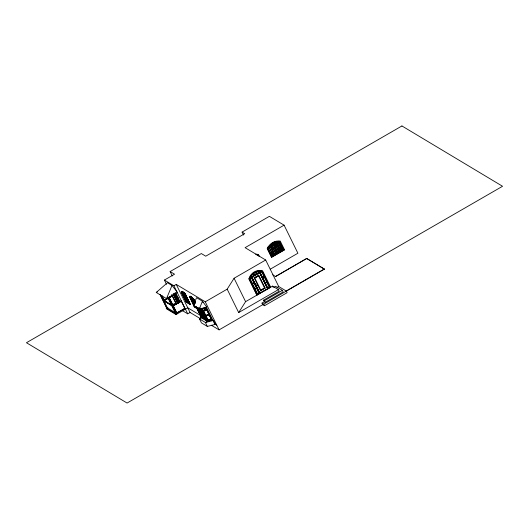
<?xml version="1.0" encoding="UTF-8"?>
<svg xmlns="http://www.w3.org/2000/svg" width="529" height="529" viewBox="0 0 529 529"><rect width="100%" height="100%" fill="white"/><g stroke="black" fill="none" stroke-linecap="round" stroke-linejoin="round"><path stroke-width="0.79" d="M181.361 292.306L181.414 291.823A10.097 1.937 60 0 1 184.72 293.807L185.633 294.679L190.288 304.545L186.168 302.079L181.361 292.306L181.566 291.737A10.097 1.937 60 0 1 184.872 293.721L185.633 294.679M197.753 309.022L194.322 306.965L189.561 296.716A10.097 1.937 60 0 1 192.873 298.693L193.786 299.566L193.025 298.607A10.097 1.937 60 0 0 189.719 296.624L194.48 306.873L197.912 308.929M254.065 277.758L254.852 278.009L258.595 275.847L258.747 275.054L254.065 277.758L260.513 290.857L265.194 288.16L258.747 275.054M257.107 285.171L256.558 285.058L256.902 285.501M256.896 285.812L256.863 285.891M254.713 272.752L253.127 273.843L255.553 274.465L256.426 271.972L254.68 272.733M256.168 274.082L256.988 271.741A10.798 10.011 -59.1 0 1 260.632 271.344L256.201 274.095L257.015 271.761M190.89 297.391L190.916 297.331A8.715 1.673 60 0 1 191.472 297.219L191.392 297.265A8.715 1.673 60 0 0 190.837 297.377L193.435 298.918L195.009 302.277M199.288 309.035L202.442 301.206L196.563 297.675L193.402 305.504L199.288 309.035L206.806 307.118L202.442 301.206L203.103 302.542M166.49 298.614L172.018 285.442L167.455 282.711L156.253 292.477L166.49 298.614L177.4 292.312L172.018 285.442M274.075 244.279L274.935 242.361A11.102 10.296 -59.1 0 1 278.294 241.846L274.101 244.299L274.935 242.361M260.513 290.857L260.837 290.17L264.586 288.014L265.194 288.16M271.589 257.273L267.284 248.518L268.071 247.056A12.207 11.321 -59.1 0 1 278.664 240.94L280.225 241.045L284.536 249.8L271.589 257.273L267.224 248.485L268.011 247.023M270.246 269.195L297.9 253.232L284.086 225.156L269.38 216.341L242.084 232.099L244.729 233.686L205.741 256.195L201.331 253.55L170.133 271.562L174.55 274.207L164.413 280.059L173.909 285.753L176.25 284.404L205.278 301.801L227.166 289.165L234.076 278.254L265.684 260.01L278.73 286.526L286.374 291.109L287.141 292.669L264.526 305.722L262.761 304.664L261.994 303.104L264.335 301.755L265.221 302.284L283.154 291.929L282.387 290.368L275.622 286.315L273.863 287.326M227.166 289.165L238.678 312.56L245.588 301.649L270.689 287.227L262.629 270.855A11.089 10.289 -59.1 0 0 248.908 278.776L256.902 295.116M201.992 308.718L205.946 307.607L201.992 308.718L207.745 320.415L211.593 319.437L206.231 308.189M204.055 308.4L204.862 310.159L204.055 308.4L202.547 308.817L203.394 310.536L204.895 310.12M204.326 308.367L205.166 310.087L204.326 308.367L205.827 307.951L206.674 309.663L205.166 310.087M201.357 316.64L199.539 318.987L201.456 322.888L207.335 326.413L215.396 324.356L213.471 320.462L212.737 320.019L206.217 306.76L206.806 307.118M205.774 315.37L209.048 314.497L206.978 310.285L203.738 311.118L205.774 315.37L209.015 314.543M205.96 315.641L209.206 314.808L211.243 319.066L207.996 319.893L205.96 315.641L209.206 314.808M207.745 320.415L211.699 319.298M253.649 273.453L253.127 273.843M271.866 243.955L271.377 244.305L273.883 242.791M256.73 285.005L257.087 285.105M156.253 292.477L157.616 291.691M284.086 225.156L245.092 247.671L265.684 260.01M175.159 293.535L175.873 293.78L175.159 293.535L177.407 297.305L175.721 293.873M172.203 295.559L164.096 300.241L164.354 300.565L172.467 295.883L172.203 295.559L175.833 302.846L172.454 304.797M164.241 300.333L172.355 295.651M172.533 306.02L163.706 300.743L164.096 300.518L171.998 305.253M164.208 300.479L172.467 295.883M163.818 300.975L164.208 300.75L171.456 305.094M175.079 295.909L175.8 296.154L175.079 295.909L174.067 293.853M175.311 296.379L178.802 302.674M175.82 296.352L176.534 296.597L175.82 296.352L174.464 293.608M182.736 292.504L185.289 294.031L182.326 292.623L181.857 292.894A9.178 1.766 60 0 1 185.388 295.01L185.858 294.739M175.873 296.716L178.961 302.581M185.243 295.38C183.047 290.778 182.736 293.225 185.322 295.334L186.281 297.49L184.793 295.182L187.035 299.427L186.029 297.503M176.045 296.822L178.293 300.584M183.404 294.646L183.761 294.765L182.677 292.96L184.052 295.037M182.955 293.132L182.598 293.006M183.041 293.185L183.887 295.103M179.483 301.113L178.769 300.869L177.235 297.344M184.092 293.681L184.403 293.502L188.622 302.079M177.076 297.437L177.79 297.682L179.146 300.426M184.859 293.78L185.322 294.276M183.966 295.056L185.203 297.371L183.596 294.832M185.044 294.104L185.084 293.84A8.715 1.673 60 0 0 184.667 293.377M183.801 295.05L184.886 296.928M184.165 295.268L183.517 294.878M185.322 294.547L189.607 302.727M184.958 295.116L186.082 297.278M177.228 300.28L177.949 300.525L177.228 300.28L178.584 303.024M185.56 295.48L185.672 295.711M268.679 247.427L272.871 244.973M184.442 296.749L185.758 299.024M272.21 248.928L271.106 246.726L272.098 246.15L273.202 248.352L272.184 248.908L273.202 248.352M273.519 248.174L272.415 245.972L273.407 245.396L274.511 247.598L273.519 248.174L274.511 247.598M274.029 245.033C276.402 241.092 272.104 249.205 276.131 246.659L275.027 244.464M276.442 246.481L275.338 244.279L276.363 243.724L277.434 245.906L276.442 246.481L277.434 245.906L276.33 243.71M268.243 248.445L269.268 247.889L270.339 250.072L269.314 250.634L268.269 248.465M271.139 246.739L272.131 246.17M272.442 245.985L273.433 245.416M276.363 243.724L275.338 244.279M277.011 243.38L278.036 242.824L279.114 245.006L278.089 245.568L277.011 243.38L278.089 245.568M278.32 242.626L279.345 242.07L280.416 244.253L279.391 244.815L278.347 242.646M177.969 300.717L178.683 300.961L177.969 300.717L178.981 302.773M185.712 297.053L186.988 297.986L186.195 297.51M159.93 294.382L166.609 307.964L167.898 307.633M179.152 301.246L179.556 301.669M184.747 308.189L181.09 300.882L172.976 305.57L176.633 312.87L185.038 308.367L175.681 313.77L166.179 308.076L166.562 308.857L176.064 314.55L187.762 307.799L200.941 315.694M173.122 305.656L181.235 300.975M173.095 305.802L181.348 301.206L173.241 305.888M185.474 298.859L186.869 301.087L186.512 300.961M275.106 247.222L276.131 246.659M185.844 299.077L186.201 299.202L184.555 296.987M275.259 247.532L276.283 246.977L277.355 249.159L276.33 249.714L275.259 247.532L276.33 249.714M277.586 246.223L276.568 246.779L277.665 248.98L278.664 248.405L277.586 246.223L278.664 248.405M278.241 245.879L279.266 245.324L280.337 247.506L279.319 248.061L278.241 245.879L279.319 248.061M280.568 244.57L279.55 245.125L280.654 247.327L281.646 246.752L280.568 244.57L281.646 246.752M185.871 299.255L187.24 301.305L185.95 299.216M186.241 299.48L185.593 299.09M187.028 299.328L188.073 301.53C189.124 302.026 187.015 300.941 188.066 301.431M187.068 299.606L188.152 301.484M185.824 297.291L186.671 299.202L187.63 299.692M192.206 299.923L191.108 298.019C190.056 297.523 192.166 298.607 191.121 298.118M189.237 302.502L187.742 301.55L186.082 301.47L189.607 303.586L190.076 303.322M188.198 300.399L188.569 300.617M193.396 300.267L192.748 299.883L192.073 298.098M192.113 298.217L191.809 297.397M188.317 300.631L188.516 300.842M271.569 252.571L270.544 253.127L269.466 250.944L270.491 250.389L271.536 252.551M272.871 251.817L271.846 252.373L270.775 250.191L271.8 249.635L272.845 251.797M275.741 250.091L274.716 250.647L273.638 248.465L274.663 247.909L275.708 250.072M192.225 298.409L193.118 300.102L192.391 298.422M186.168 302.079L190.44 304.453M192.245 298.568L192.556 298.389L195.016 303.395M271.8 255.639L270.696 253.437L271.688 252.862L272.792 255.064L271.8 255.639L272.792 255.064M273.109 254.885L272.005 252.683L272.997 252.108L274.101 254.31L273.076 254.866L274.101 254.31M273.559 251.711L274.584 251.156L275.662 253.338L274.637 253.9L273.592 251.731M274.868 250.958L275.893 250.402L276.965 252.584L275.94 253.146L274.895 250.977M276.488 250.025L277.507 249.47L278.585 251.652L277.56 252.207L276.488 250.025L277.56 252.207M278.816 248.716L277.791 249.271L278.895 251.473L279.887 250.898L278.816 248.716L279.887 250.898M280.496 247.817L279.471 248.372L280.575 250.574L281.567 249.999L280.463 247.797L279.497 248.392L280.575 250.574M280.806 247.638L281.798 247.063L282.876 249.245L281.878 249.82L282.876 249.245L281.772 247.043L280.806 247.638L281.878 249.82M192.589 298.634L194.672 302.515M270.729 253.457L271.721 252.882M272.032 252.703L273.024 252.128M193.012 298.667L193.475 299.163M190.83 297.847L191.67 299.764L192.318 300.155M193.105 298.938L195.036 302.733M191.921 299.751L192.04 299.989M192.748 299.883L191.617 297.377M194.95 302.681L193.786 301.986L193.105 300.003M193.045 298.449A9.178 1.766 60 0 1 194.011 299.626L193.541 299.897A9.178 1.766 60 0 0 190.01 297.781L190.48 297.51A9.178 1.766 60 0 1 190.599 296.987M193.588 300.459L192.867 300.115M189.508 302.608L189.197 302.793L184.753 293.84M193.713 300.366L193.23 300.333M193.991 300.532L193.826 300.598M280.542 250.554L281.567 249.999M191.749 299.718L194.11 304.195M270.729 246.646L274.564 254.442L271.906 256.287L283.604 249.536L279.504 241.581A11.466 10.64 -59.1 0 0 276.026 241.727M274.564 254.442L283.604 249.536M192.986 302.039L194.275 304.129L191.194 298.072M194.394 301.305L195.042 301.695M193.786 301.986L194.513 303.467M194.685 301.576L194.851 301.51M271.529 257.239L284.536 249.8M195.029 302.641L194.269 302.443L192.946 300.069L193.865 301.94M167.786 297.582L175.522 313.307L175.992 313.036M175.522 313.307L176.812 312.976L169.075 297.252M192.787 301.828L193.984 303.864M193.819 303.93L194.467 304.32M197.297 308.149L199.235 311.065L198.527 310.642L197.297 308.149L198.825 309.068M182.293 310.569L187.722 313.823L190.063 312.474L199.975 318.418M249.404 278.446L251.791 277.315L259.732 293.456L257.55 294.713L249.404 278.446L261.948 271.179L270.068 287.591M199.063 309.207L200.365 311.66L201.073 312.084L200.293 311.7L199.063 309.207L200.67 310.08L202.058 312.758L202.759 313.181L200.828 310.265L202.435 311.138L203.857 314.061L198.56 310.887M199.459 309.009L198.759 308.586L199.459 309.009L198.897 307.865M200.577 308.374L202.124 310.51L201.344 310.133C198.428 305.167 202.905 311.826 200.597 309.597L200.035 308.453M199.578 309.075L200.365 309.452L199.578 309.075L199.016 307.931M201.172 308.599L206.694 320.435L205.503 317.374L204.723 316.997L205.503 317.374M199.883 309.703L201.192 312.15L201.899 312.573L201.113 312.196L199.843 309.584L200.994 312.123M258.509 275.794L264.586 288.014L260.837 290.17L254.766 277.956L258.595 275.847M199.955 308.5L200.597 309.597M198.831 311.27L200.769 314.186L200.061 313.763L198.831 311.27L200.359 312.183M199.347 311.138L200.134 311.515L199.347 311.138L198.084 308.526L199.235 311.065M201.648 310.761L202.957 313.208L203.665 313.631L202.878 313.254L201.609 310.642L202.759 313.181M200.597 312.328L201.906 314.775L202.607 315.198L201.827 314.821L200.597 312.328L202.204 313.201L203.592 315.879L204.293 316.302L202.362 313.386L203.969 314.259L205.391 317.182L200.094 314.008M201.423 312.818L202.726 315.271L203.434 315.694L202.647 315.317L201.384 312.705L202.528 315.244M262.768 277.738L264.176 276.932M203.123 317.797L201.595 316.884L200.365 314.385L201.152 314.768L202.495 317.334M200.881 314.259L201.668 314.636L200.881 314.259L199.618 311.647L200.769 314.186M200.365 314.385L201.152 314.768M203.182 313.876L204.492 316.329L205.199 316.752L204.412 316.375L203.143 313.763L204.293 316.302M204.888 318.855L203.361 317.942L202.131 315.443L202.918 315.826C208.519 326.565 199.38 308.625 205.126 319L206.654 319.913M202.131 315.443L202.918 315.826M201.595 316.884L200.445 314.345M196.001 306.291L201.397 317.261L206.925 320.296M202.382 317.261L201.073 314.808M212.737 320.019L207.368 321.387L201.489 317.863L199.539 318.987L205.417 322.511L207.335 326.413M204.796 316.95L205.946 319.49L204.683 316.884L203.896 316.501L204.604 316.924L205.907 319.377M203.361 317.942L202.21 315.403M324.37 269.102L306.681 258.443L275.53 276.528L306.721 258.522L324.37 269.102L263.759 304.162L261.994 303.104M203.162 318.319L198.792 308.824M204.141 318.319L202.838 315.866M256.512 288.212L255.104 289.026M265.399 283.081L266.775 282.255M205.126 319L203.976 316.461M204.928 319.377L199.982 308.711M269.274 287.3L267.846 288.093L260.248 272.653L261.683 271.86L269.248 287.28M257.345 294.593L259.527 293.331M259.686 293.238L267.687 288.86L259.686 293.238L251.738 277.097L259.924 293.443M267.634 288.649L270.028 287.512L267.634 288.649L259.693 272.508M264.335 301.755L263.568 300.194L279.167 291.195L278.399 289.634L272.514 286.103L270.689 287.227M276.971 287.538L278.73 286.526M238.678 312.56L278.399 289.634M263.568 300.194L264.447 300.723L282.387 290.368M286.05 291.122L324.33 269.023M211.302 325.209L219.092 329.878L262.761 304.664M256.962 285.475L256.519 285.263M273.857 242.771L274.425 242.586L273.5 244.643L271.377 244.305M203.242 310.926L207.097 309.941M213.471 320.462L205.417 322.511L207.368 321.387L200.848 308.129M272.898 244.993L270.914 244.676A11.102 10.296 -59.1 0 0 268.653 247.407M252.637 274.253L254.912 274.835L250.303 277.308A10.798 10.011 -59.1 0 1 252.637 274.253L252.67 274.267M183.537 292.444L183.239 292.378A8.715 1.673 60 0 0 182.684 292.491L182.763 292.444A8.715 1.673 60 0 1 183.318 292.332M279.345 242.07L280.416 244.253M276.574 243.267L280.416 251.063M273.652 244.953L277.434 252.717M271.906 256.287L267.806 248.332A11.466 10.64 -59.1 0 1 268.388 247.248M259.21 256.334L258.45 254.879L259.15 256.3M272.772 274.822L275.53 276.528M259.765 272.442L267.879 288.847M259.607 272.528L262.086 271.37L269.823 287.386M253.854 282.856L252.478 283.683M191.948 298.244L192.668 298.587M194.011 299.626L190.48 297.51L193.998 304.658M193.753 299.606L193.68 299.652M193.634 300.412L194.394 301.034M185.963 295.976L186.525 296.59M191.558 299.533L191.029 298.065M187.074 298.039L187.002 298.085M193.898 302.218L194.884 303.686M192.589 301.636L193.435 302.218L192.027 299.89L192.873 301.808M187.55 299.731L187.907 299.857M187.14 299.559L187.782 301.266M188.033 300.188L188.483 300.565M195.585 306.622L194.698 306.093L194.229 306.357L197.053 308.05M197.066 307.481L197.773 307.904L196.993 307.528M200.517 309.644L201.225 310.067M177.585 297.41L178.141 297.741M203.037 315.892L203.738 316.316M214.655 323.92L216.791 325.196M201.397 317.261L206.694 320.435M175.535 302.674L177.03 303.567M184.079 308.341L185.421 309.148L187.722 313.823M163.706 300.743L172.262 305.874M176.455 312.765L176.812 312.976M175.33 312.639L167.428 307.904L163.977 300.889M185.137 294.038L185.011 293.879A8.715 1.673 60 0 0 184.588 293.423M283.339 249.377L279.504 241.581L267.806 248.332L271.291 255.421M274.062 245.053L275.133 247.235M272.514 286.103L273.024 287.148M242.084 232.099L243.538 235.055M259.666 272.561L267.727 288.94M267.482 288.735L259.746 272.719L251.652 277.123L259.772 293.529M264.447 300.723L265.221 302.284M263.759 304.162L264.526 305.722M257.59 294.792L249.47 278.38A11.162 10.355 -59.1 0 1 261.948 271.179M248.908 278.776L256.962 295.149M234.076 278.254L245.588 301.649M205.278 301.801L219.092 329.878M213.379 321.321L214.338 323.272M205.841 307.739L211.593 319.437M202.091 308.586L207.851 320.283M201.456 309.187L202.323 310.94L197.026 307.766L201.628 317.122M193.554 299.116L195.089 302.238M193.27 298.951L195.009 302.555M192.906 298.726L194.95 302.76M193.31 300.293L194.229 302.165M194.348 302.396L194.963 303.646M193.978 302.178L194.593 303.421M194.487 303.58L191.677 297.86L191.359 298.039L194.527 304.473M196.054 306.813L201.489 317.863M190.288 304.545L185.031 294.005L189.607 303.586M186.393 297.721L187.319 299.593M187.431 299.824L188.35 301.695M187.742 301.55L183.523 292.973L183.206 293.152L187.431 301.735M184.998 297.159L185.924 299.03M182.677 292.96L186.79 301.127M186.545 301.206L182.326 292.623A9.178 1.766 60 0 1 182.783 291.929M181.513 292.213L186.327 301.986M170.133 271.562L172.289 275.94M176.25 284.404L190.063 312.474M173.909 285.753L176.699 291.426M177.063 292.16L185.038 308.367M175.522 292.881L179.834 301.642M176.21 294.468L176.884 295.843M175.363 292.973L179.675 301.735M177.638 297.774L179.324 301.199M175.238 293.139L179.443 301.682M174.801 293.145L179.357 302.403M174.689 293.258L176.375 296.683M178.524 301.054L179.199 302.423M174.623 293.516L175.972 296.26M178.121 300.631L179.133 302.687M174.444 293.41L175.8 296.154M174.292 293.502L175.641 296.247M174.563 294.448L175.238 295.823M177.387 300.188L178.736 302.932M173.737 293.509L178.293 302.767M173.201 294.064L177.665 303.13M173.043 294.15L177.711 303.646M164.413 280.059L166.503 284.311M171.548 294.567L175.919 303.454M169.068 297.754L172.943 305.617M167.786 297.08L175.873 313.518M175.681 313.77L176.064 314.55M161.92 295.486L164.731 301.199M162.621 297.417L164.03 300.274M160.28 294.593L166.966 308.176M255.606 254.211A4.377 4.06 -59.1 0 1 258.509 254.912M184.039 292.676A9.178 1.766 60 0 1 184.449 293.079M191.478 297.014A9.178 1.766 60 0 1 191.815 297.245M184.271 292.993A8.715 1.673 60 0 0 183.913 292.689L183.834 292.735A8.715 1.673 60 0 1 184.191 293.04M192.067 297.576A8.715 1.673 60 0 1 192.424 297.88M191.987 297.622A8.715 1.673 60 0 1 192.741 298.31M256.77 254.899A3.829 3.551 -59.1 0 1 257.887 255.269M268.071 248.491A11.466 10.64 -59.1 0 1 279.768 241.74M269.076 246.23A11.466 10.64 -59.1 0 1 269.856 245.284M270.729 244.431A11.466 10.64 -59.1 0 1 271.681 243.664M272.693 243.009A11.466 10.64 -59.1 0 1 274.882 242.031M401.928 125.955L26.45 342.726L127.072 403.045L502.55 186.274L401.928 125.955M184.152 293.476L184.965 295.215L184.152 293.476M270.57 247.136L269.545 247.691L270.65 249.893L271.648 249.318L270.57 247.136M187.167 298.29L187.557 298.693L187.167 298.29M273.361 248.663L272.336 249.219L273.44 251.42L274.432 250.845L273.361 248.663M187.749 299.923L187.749 299.923M188.668 301.794L188.668 301.794M195.108 306.026L195.108 306.026M197.892 307.977L198.6 308.4L197.892 307.977M262.007 271.212L249.529 278.419A11.162 10.355 -59.1 0 1 262.007 271.212M251.387 277.804L249.953 278.598L257.583 294.051L258.985 293.245L251.387 277.804M253.775 282.698L252.373 283.511L253.775 282.698M264.07 276.753L262.662 277.566L264.097 276.773M201.271 314.834L201.972 315.258L201.271 314.834M256.4 288.041L254.998 288.847L256.433 288.06M266.695 282.096L265.293 282.909L266.728 282.116"/></g></svg>
